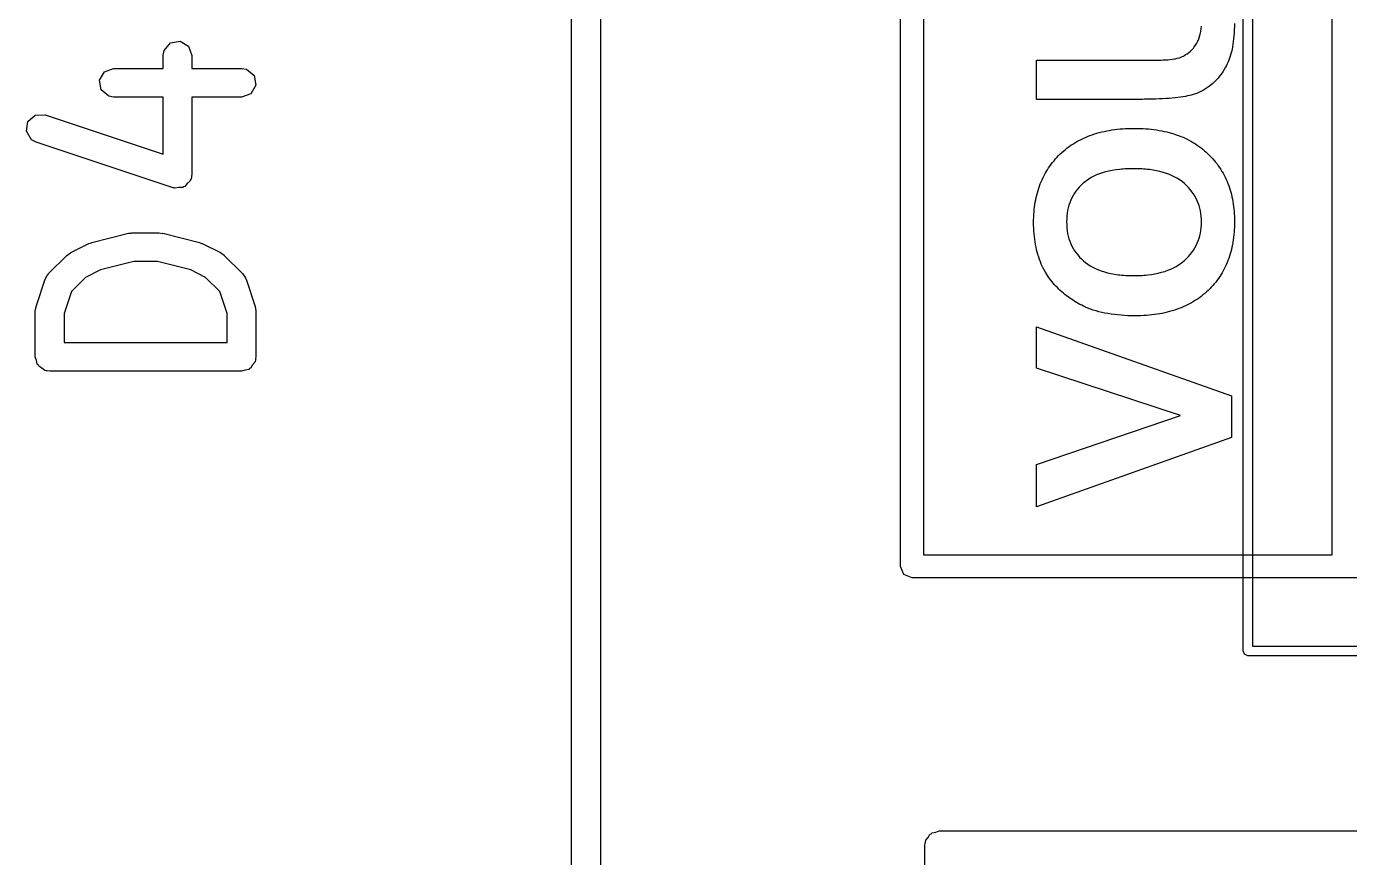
# Model space of a CAD drawing. Extents: x 107 to 207, y -142 to -86.
# Drawn here: x 191.11 to 198, y -111.51 to -107.18 of the extents above; entities that cross this region are included whole.
import ezdxf

# ---------------------------------------------------------------- set-up
doc = ezdxf.new("R2010")
doc.units = 0
doc.layers.add('BLACK', color=7, linetype='CONTINUOUS')

msp = doc.modelspace()

# ---------------------------------------------------------------- linework, layer by layer
at = {"layer": 'BLACK', "linetype": 'CONTINUOUS'}
for p, q in [((193.95, -134.679373), (193.95, -86.11)), ((197.45, -110.43), (197.45, -94.18)), ((197.5, -94.205), (197.5, -110.405)), ((195.665, -109.99), (195.665, -94.6392)), ((194.1, -95.785), (194.1, -132.185)), ((195.785, -104.42), (195.785, -109.93)), ((197.915, -109.93), (197.915, -104.42)), ((197.4055, -107.160208), (197.405108, -107.177408)), ((197.218896, -107.240888), (197.223, -107.228817)), ((197.223, -107.228817), (197.226438, -107.216119)), ((197.226438, -107.216119), (197.229211, -107.202794)), ((197.229211, -107.202794), (197.231318, -107.188842)), ((197.231318, -107.188842), (197.23276, -107.174263)), ((197.402363, -107.225757), (197.400926, -107.240789)), ((197.40354, -107.210183), (197.402363, -107.225757)), ((197.404455, -107.194066), (197.40354, -107.210183)), ((197.405108, -107.177408), (197.404455, -107.194066)), ((191.821485, -107.326666), (191.826008, -107.301014)), ((191.826008, -107.301014), (191.858985, -107.261714)), ((191.858985, -107.261714), (191.909509, -107.252805)), ((191.909509, -107.252805), (191.953938, -107.278457)), ((191.953938, -107.278457), (191.971485, -107.326666)), ((197.166884, -107.312386), (197.175356, -107.305193)), ((197.175356, -107.305193), (197.183394, -107.297365)), ((197.183394, -107.297365), (197.190998, -107.288901)), ((197.190998, -107.288901), (197.195826, -107.282906)), ((197.195826, -107.282906), (197.202592, -107.273342)), ((197.202592, -107.273342), (197.208692, -107.263151)), ((197.208692, -107.263151), (197.214127, -107.252333)), ((197.214127, -107.252333), (197.218896, -107.240888)), ((197.39256, -107.2955), (197.389815, -107.307822)), ((197.395044, -107.282635), (197.39256, -107.2955)), ((197.397266, -107.269228), (197.395044, -107.282635)), ((197.399226, -107.25528), (197.397266, -107.269228)), ((197.400926, -107.240789), (197.399226, -107.25528)), ((191.821485, -107.394523), (191.821485, -107.326666)), ((191.971485, -107.326666), (191.971485, -107.394523)), ((196.373949, -107.555969), (196.373949, -107.352515)), ((196.373949, -107.352515), (196.92545, -107.352515)), ((196.92545, -107.352515), (196.941484, -107.352486)), ((196.941484, -107.352486), (196.956797, -107.352397)), ((196.956797, -107.352397), (196.971388, -107.352249)), ((196.971388, -107.352249), (196.985259, -107.352042)), ((196.985259, -107.352042), (196.998408, -107.351776)), ((196.998408, -107.351776), (197.010835, -107.35145)), ((197.010835, -107.35145), (197.022542, -107.351066)), ((197.022542, -107.351066), (197.033527, -107.350622)), ((197.033527, -107.350622), (197.043791, -107.350119)), ((197.043791, -107.350119), (197.057834, -107.349254)), ((197.057834, -107.349254), (197.070255, -107.348256)), ((197.070255, -107.348256), (197.081053, -107.347125)), ((197.081053, -107.347125), (197.092925, -107.345409)), ((197.092925, -107.345409), (197.095443, -107.344944)), ((197.095443, -107.344944), (197.106949, -107.342199)), ((197.106949, -107.342199), (197.118023, -107.338818)), ((197.118023, -107.338818), (197.128662, -107.334803)), ((197.128662, -107.334803), (197.138868, -107.330152)), ((197.138868, -107.330152), (197.148641, -107.324865)), ((197.148641, -107.324865), (197.157979, -107.318943)), ((197.157979, -107.318943), (197.166884, -107.312386)), ((197.367879, -107.370497), (197.363434, -107.379443)), ((197.37217, -107.361308), (197.367879, -107.370497)), ((197.376222, -107.351695), (197.37217, -107.361308)), ((197.380012, -107.341539), (197.376222, -107.351695)), ((197.383541, -107.330842), (197.380012, -107.341539)), ((197.386809, -107.319603), (197.383541, -107.330842)), ((197.389815, -107.307822), (197.386809, -107.319603)), ((191.489291, -107.456499), (191.514943, -107.41207)), ((191.514943, -107.41207), (191.563152, -107.394523)), ((191.563152, -107.394523), (191.821485, -107.394523)), ((191.971485, -107.394523), (192.229819, -107.394523)), ((192.229819, -107.394523), (192.255471, -107.399046)), ((192.255471, -107.399046), (192.294771, -107.432023)), ((192.294771, -107.432023), (192.30368, -107.482547)), ((197.327991, -107.435222), (197.319411, -107.445617)), ((197.336224, -107.424277), (197.327991, -107.435222)), ((197.344109, -107.412782), (197.336224, -107.424277)), ((197.351646, -107.400738), (197.344109, -107.412782)), ((197.358835, -107.388144), (197.351646, -107.400738)), ((197.363434, -107.379443), (197.358835, -107.388144)), ((191.4982, -107.507023), (191.489291, -107.456499)), ((191.5375, -107.54), (191.4982, -107.507023)), ((192.30368, -107.482547), (192.278028, -107.526976)), ((197.243954, -107.5073), (197.233473, -107.513068)), ((197.254344, -107.501013), (197.243954, -107.5073)), ((197.264645, -107.494206), (197.254344, -107.501013)), ((197.274855, -107.486879), (197.264645, -107.494206)), ((197.284975, -107.479033), (197.274855, -107.486879)), ((197.291584, -107.473507), (197.284975, -107.479033)), ((197.301207, -107.46476), (197.291584, -107.473507)), ((197.310483, -107.455463), (197.301207, -107.46476)), ((197.319411, -107.445617), (197.310483, -107.455463)), ((191.563152, -107.544523), (191.5375, -107.54)), ((191.821485, -107.544523), (191.563152, -107.544523)), ((191.821485, -107.841656), (191.821485, -107.544523)), ((192.229819, -107.544523), (191.971485, -107.544523)), ((191.971485, -107.544523), (191.971485, -107.945713)), ((192.278028, -107.526976), (192.229819, -107.544523)), ((196.914947, -107.555969), (196.373949, -107.555969)), ((196.925506, -107.55595), (196.914947, -107.555969)), ((196.935902, -107.555891), (196.925506, -107.55595)), ((196.946137, -107.555793), (196.935902, -107.555891)), ((196.956209, -107.555656), (196.946137, -107.555793)), ((196.975867, -107.555265), (196.956209, -107.555656)), ((196.994876, -107.554718), (196.975867, -107.555265)), ((197.013236, -107.554014), (196.994876, -107.554718)), ((197.030947, -107.553153), (197.013236, -107.554014)), ((197.04801, -107.552136), (197.030947, -107.553153)), ((197.064424, -107.550962), (197.04801, -107.552136)), ((197.080189, -107.549632), (197.064424, -107.550962)), ((197.095305, -107.548146), (197.080189, -107.549632)), ((197.109773, -107.546503), (197.095305, -107.548146)), ((197.123592, -107.544704), (197.109773, -107.546503)), ((197.136762, -107.542748), (197.123592, -107.544704)), ((197.149283, -107.540636), (197.136762, -107.542748)), ((197.161155, -107.538367), (197.149283, -107.540636)), ((197.172379, -107.535941), (197.161155, -107.538367)), ((197.179717, -107.534116), (197.172379, -107.535941)), ((197.190648, -107.530946), (197.179717, -107.534116)), ((197.20149, -107.527256), (197.190648, -107.530946)), ((197.212241, -107.523046), (197.20149, -107.527256)), ((197.222902, -107.518317), (197.212241, -107.523046)), ((197.233473, -107.513068), (197.222902, -107.518317)), ((191.116248, -107.671905), (191.154633, -107.637868)), ((191.154633, -107.637868), (191.205917, -107.636467)), ((191.205917, -107.636467), (191.821485, -107.841656)), ((191.108723, -107.722654), (191.116248, -107.671905)), ((196.739418, -107.720203), (196.752865, -107.717724)), ((196.752865, -107.717724), (196.766524, -107.715506)), ((196.766524, -107.715506), (196.780395, -107.713549)), ((196.780395, -107.713549), (196.794479, -107.711853)), ((196.794479, -107.711853), (196.808775, -107.710417)), ((196.808775, -107.710417), (196.823284, -107.709243)), ((196.823284, -107.709243), (196.838004, -107.70833)), ((196.838004, -107.70833), (196.852937, -107.707678)), ((196.852937, -107.707678), (196.868082, -107.707286)), ((196.868082, -107.707286), (196.88344, -107.707156)), ((196.88344, -107.707156), (196.898662, -107.707285)), ((196.898662, -107.707285), (196.913675, -107.707674)), ((196.913675, -107.707674), (196.92848, -107.708321)), ((196.92848, -107.708321), (196.943077, -107.709228)), ((196.943077, -107.709228), (196.957465, -107.710394)), ((196.957465, -107.710394), (196.971645, -107.711818)), ((196.971645, -107.711818), (196.985616, -107.713502)), ((196.985616, -107.713502), (196.999379, -107.715445)), ((196.999379, -107.715445), (197.012933, -107.717646)), ((197.012933, -107.717646), (197.026279, -107.720107)), ((191.135578, -107.766366), (191.108723, -107.722654)), ((191.158483, -107.778769), (191.135578, -107.766366)), ((191.872767, -108.016864), (191.158483, -107.778769)), ((196.553137, -107.795353), (196.563187, -107.788699)), ((196.563187, -107.788699), (196.57345, -107.782306)), ((196.57345, -107.782306), (196.583925, -107.776174)), ((196.583925, -107.776174), (196.594612, -107.770303)), ((196.594612, -107.770303), (196.605512, -107.764693)), ((196.605512, -107.764693), (196.616624, -107.759344)), ((196.616624, -107.759344), (196.627948, -107.754255)), ((196.627948, -107.754255), (196.639484, -107.749428)), ((196.639484, -107.749428), (196.651233, -107.744861)), ((196.651233, -107.744861), (196.663194, -107.740556)), ((196.663194, -107.740556), (196.675367, -107.736511)), ((196.675367, -107.736511), (196.687753, -107.732728)), ((196.687753, -107.732728), (196.70035, -107.729205)), ((196.70035, -107.729205), (196.713161, -107.725943)), ((196.713161, -107.725943), (196.726183, -107.722943)), ((196.726183, -107.722943), (196.739418, -107.720203)), ((197.026279, -107.720107), (197.039416, -107.722827)), ((197.039416, -107.722827), (197.052345, -107.725806)), ((197.052345, -107.725806), (197.065066, -107.729044)), ((197.065066, -107.729044), (197.077578, -107.732541)), ((197.077578, -107.732541), (197.089881, -107.736297)), ((197.089881, -107.736297), (197.101976, -107.740312)), ((197.101976, -107.740312), (197.113863, -107.744586)), ((197.113863, -107.744586), (197.125541, -107.749119)), ((197.125541, -107.749119), (197.13701, -107.753911)), ((197.13701, -107.753911), (197.148272, -107.758962)), ((197.148272, -107.758962), (197.159324, -107.764272)), ((197.159324, -107.764272), (197.170169, -107.769841)), ((197.170169, -107.769841), (197.180804, -107.775669)), ((197.180804, -107.775669), (197.191232, -107.781757)), ((197.191232, -107.781757), (197.20145, -107.788103)), ((197.20145, -107.788103), (197.211461, -107.794708)), ((196.480463, -107.857805), (196.488742, -107.849194)), ((196.488742, -107.849194), (196.497292, -107.840757)), ((196.497292, -107.840757), (196.506069, -107.832537)), ((196.506069, -107.832537), (196.515058, -107.824578)), ((196.515058, -107.824578), (196.524259, -107.816881)), ((196.524259, -107.816881), (196.533673, -107.809444)), ((196.533673, -107.809444), (196.543299, -107.802268)), ((196.543299, -107.802268), (196.553137, -107.795353)), ((197.211461, -107.794708), (197.221263, -107.801573)), ((197.221263, -107.801573), (197.230856, -107.808696)), ((197.230856, -107.808696), (197.240241, -107.816078)), ((197.240241, -107.816078), (197.249418, -107.82372)), ((197.249418, -107.82372), (197.258386, -107.83162)), ((197.258386, -107.83162), (197.267145, -107.83978)), ((197.267145, -107.83978), (197.275665, -107.848156)), ((197.275665, -107.848156), (197.283915, -107.856706)), ((197.283915, -107.856706), (197.291894, -107.86543)), ((196.424005, -107.932963), (196.430112, -107.922959)), ((196.430112, -107.922959), (196.436491, -107.913129)), ((196.436491, -107.913129), (196.443141, -107.903473)), ((196.443141, -107.903473), (196.450062, -107.893991)), ((196.450062, -107.893991), (196.457255, -107.884683)), ((196.457255, -107.884683), (196.46472, -107.87555)), ((196.46472, -107.87555), (196.472456, -107.86659)), ((196.472456, -107.86659), (196.480463, -107.857805)), ((196.768386, -107.926425), (196.750625, -107.929985)), ((196.786845, -107.923457), (196.768386, -107.926425)), ((196.806003, -107.921084), (196.786845, -107.923457)), ((196.815844, -107.920119), (196.806003, -107.921084)), ((196.825859, -107.919303), (196.815844, -107.920119)), ((196.836049, -107.918636), (196.825859, -107.919303)), ((196.846414, -107.918116), (196.836049, -107.918636)), ((196.856953, -107.917746), (196.846414, -107.918116)), ((196.867667, -107.917523), (196.856953, -107.917746)), ((196.878555, -107.917449), (196.867667, -107.917523)), ((196.889566, -107.917525), (196.878555, -107.917449)), ((196.900404, -107.917753), (196.889566, -107.917525)), ((196.911069, -107.918134), (196.900404, -107.917753)), ((196.921561, -107.918666), (196.911069, -107.918134)), ((196.931879, -107.919351), (196.921561, -107.918666)), ((196.942025, -107.920188), (196.931879, -107.919351)), ((196.951997, -107.921177), (196.942025, -107.920188)), ((196.961796, -107.922318), (196.951997, -107.921177)), ((196.980875, -107.925058), (196.961796, -107.922318)), ((196.999261, -107.928405), (196.980875, -107.925058)), ((197.291894, -107.86543), (197.299603, -107.874329)), ((197.299603, -107.874329), (197.307041, -107.883401)), ((197.307041, -107.883401), (197.314209, -107.892648)), ((197.314209, -107.892648), (197.321106, -107.902068)), ((197.321106, -107.902068), (197.327733, -107.911663)), ((197.327733, -107.911663), (197.334089, -107.921432)), ((197.334089, -107.921432), (197.340175, -107.931375)), ((191.947134, -107.994994), (191.933985, -108.010665)), ((191.962437, -107.981425), (191.947134, -107.994994)), ((191.963277, -107.975755), (191.962437, -107.981425)), ((191.966962, -107.971365), (191.963277, -107.975755)), ((191.971485, -107.945713), (191.966962, -107.971365)), ((196.393061, -107.996645), (196.39754, -107.985596)), ((196.39754, -107.985596), (196.40229, -107.974721)), ((196.40229, -107.974721), (196.407312, -107.96402)), ((196.407312, -107.96402), (196.412605, -107.953494)), ((196.412605, -107.953494), (196.418169, -107.943141)), ((196.418169, -107.943141), (196.424005, -107.932963)), ((196.616727, -107.993408), (196.606257, -108.003097)), ((196.622203, -107.988735), (196.616727, -107.993408)), ((196.633678, -107.979834), (196.622203, -107.988735)), ((196.645852, -107.971525), (196.633678, -107.979834)), ((196.658724, -107.963811), (196.645852, -107.971525)), ((196.672295, -107.95669), (196.658724, -107.963811)), ((196.686564, -107.950162), (196.672295, -107.95669)), ((196.701532, -107.944228), (196.686564, -107.950162)), ((196.717198, -107.938887), (196.701532, -107.944228)), ((196.733562, -107.934139), (196.717198, -107.938887)), ((196.750625, -107.929985), (196.733562, -107.934139)), ((197.016954, -107.932362), (196.999261, -107.928405)), ((197.033954, -107.936927), (197.016954, -107.932362)), ((197.050262, -107.942101), (197.033954, -107.936927)), ((197.065878, -107.947884), (197.050262, -107.942101)), ((197.0808, -107.954275), (197.065878, -107.947884)), ((197.09503, -107.961275), (197.0808, -107.954275)), ((197.108568, -107.968884), (197.09503, -107.961275)), ((197.121413, -107.977101), (197.108568, -107.968884)), ((197.133565, -107.985927), (197.121413, -107.977101)), ((197.145024, -107.995362), (197.133565, -107.985927)), ((197.15576, -108.005272), (197.145024, -107.995362)), ((197.340175, -107.931375), (197.34599, -107.941493)), ((197.34599, -107.941493), (197.351535, -107.951784)), ((197.351535, -107.951784), (197.356809, -107.962249)), ((197.356809, -107.962249), (197.361813, -107.972889)), ((197.361813, -107.972889), (197.366547, -107.983703)), ((197.366547, -107.983703), (197.37101, -107.994691)), ((197.37101, -107.994691), (197.375202, -108.005853)), ((191.878496, -108.016707), (191.872767, -108.016864)), ((191.883461, -108.019574), (191.878496, -108.016707)), ((191.903607, -108.016021), (191.883461, -108.019574)), ((191.924051, -108.015463), (191.903607, -108.016021)), ((191.928339, -108.01166), (191.924051, -108.015463)), ((191.933985, -108.010665), (191.928339, -108.01166)), ((196.371889, -108.066594), (196.374739, -108.054501)), ((196.374739, -108.054501), (196.377861, -108.042581)), ((196.377861, -108.042581), (196.381254, -108.030836)), ((196.381254, -108.030836), (196.384918, -108.019265)), ((196.384918, -108.019265), (196.388854, -108.007868)), ((196.388854, -108.007868), (196.393061, -107.996645)), ((196.564039, -108.05735), (196.557622, -108.069363)), ((196.571131, -108.045725), (196.564039, -108.05735)), ((196.5789, -108.034487), (196.571131, -108.045725)), ((196.587343, -108.023636), (196.5789, -108.034487)), ((196.596462, -108.013173), (196.587343, -108.023636)), ((196.606257, -108.003097), (196.596462, -108.013173)), ((197.165804, -108.015524), (197.15576, -108.005272)), ((197.175155, -108.026117), (197.165804, -108.015524)), ((197.183813, -108.037051), (197.175155, -108.026117)), ((197.191778, -108.048328), (197.183813, -108.037051)), ((197.199051, -108.059945), (197.191778, -108.048328)), ((197.205631, -108.071905), (197.199051, -108.059945)), ((197.375202, -108.005853), (197.379124, -108.017189)), ((197.379124, -108.017189), (197.382775, -108.028699)), ((197.382775, -108.028699), (197.386156, -108.040383)), ((197.386156, -108.040383), (197.389267, -108.052242)), ((197.389267, -108.052242), (197.392107, -108.064274)), ((197.392107, -108.064274), (197.394677, -108.076481)), ((196.360489, -108.142812), (196.361711, -108.129674)), ((196.361711, -108.129674), (196.363204, -108.11671)), ((196.363204, -108.11671), (196.364968, -108.10392)), ((196.364968, -108.10392), (196.367004, -108.091304)), ((196.367004, -108.091304), (196.369311, -108.078862)), ((196.369311, -108.078862), (196.371889, -108.066594)), ((196.538708, -108.121288), (196.535669, -108.135237)), ((196.542423, -108.107725), (196.538708, -108.121288)), ((196.546814, -108.094551), (196.542423, -108.107725)), ((196.55188, -108.081763), (196.546814, -108.094551)), ((196.557622, -108.069363), (196.55188, -108.081763)), ((197.211519, -108.084206), (197.205631, -108.071905)), ((197.216714, -108.096848), (197.211519, -108.084206)), ((197.221216, -108.109832), (197.216714, -108.096848)), ((197.225026, -108.123158), (197.221216, -108.109832)), ((197.228143, -108.136825), (197.225026, -108.123158)), ((197.394677, -108.076481), (197.396976, -108.088861)), ((197.396976, -108.088861), (197.399004, -108.101416)), ((197.399004, -108.101416), (197.400762, -108.114145)), ((197.400762, -108.114145), (197.40225, -108.127049)), ((197.40225, -108.127049), (197.403467, -108.140126)), ((196.358318, -108.197107), (196.358339, -108.194909)), ((196.358474, -108.212352), (196.358318, -108.197107)), ((196.358339, -108.194909), (196.358453, -108.183272)), ((196.358453, -108.183272), (196.358861, -108.169611)), ((196.358861, -108.169611), (196.359539, -108.156125)), ((196.359539, -108.156125), (196.360489, -108.142812)), ((196.530602, -108.17941), (196.530265, -108.194909)), ((196.530265, -108.194909), (196.530606, -108.210441)), ((196.531616, -108.164298), (196.530602, -108.17941)), ((196.533304, -108.149574), (196.531616, -108.164298)), ((196.535669, -108.135237), (196.533304, -108.149574)), ((197.230567, -108.150833), (197.228143, -108.136825)), ((197.232299, -108.165184), (197.230567, -108.150833)), ((197.233338, -108.179875), (197.232299, -108.165184)), ((197.233335, -108.209947), (197.233684, -108.194909)), ((197.233684, -108.194909), (197.233338, -108.179875)), ((197.403467, -108.140126), (197.404414, -108.153377)), ((197.404414, -108.153377), (197.40509, -108.166803)), ((197.40509, -108.166803), (197.405496, -108.180402)), ((197.405496, -108.180402), (197.405631, -108.194176)), ((197.405631, -108.194176), (197.405497, -108.20813)), ((191.449724, -108.301524), (191.6402, -108.253905)), ((191.6402, -108.253905), (191.655132, -108.252851)), ((191.655132, -108.252851), (191.65839, -108.251666)), ((191.65839, -108.251666), (191.801247, -108.251666)), ((191.801247, -108.251666), (191.815988, -108.254265)), ((191.815988, -108.254265), (191.819437, -108.253905)), ((191.819437, -108.253905), (192.009913, -108.301524)), ((196.358944, -108.227374), (196.358474, -108.212352)), ((196.359726, -108.242173), (196.358944, -108.227374)), ((196.360821, -108.256748), (196.359726, -108.242173)), ((196.362229, -108.2711), (196.360821, -108.256748)), ((196.363951, -108.285229), (196.362229, -108.2711)), ((196.530606, -108.210441), (196.531631, -108.225592)), ((196.531631, -108.225592), (196.533339, -108.240361)), ((196.533339, -108.240361), (196.53573, -108.254748)), ((196.53573, -108.254748), (196.538804, -108.268754)), ((196.538804, -108.268754), (196.542561, -108.282378)), ((197.221113, -108.280157), (197.224954, -108.266779)), ((197.224954, -108.266779), (197.228097, -108.253069)), ((197.228097, -108.253069), (197.230541, -108.239027)), ((197.230541, -108.239027), (197.232287, -108.224653)), ((197.232287, -108.224653), (197.233335, -108.209947)), ((197.402268, -108.262148), (197.400788, -108.275203)), ((197.403479, -108.248913), (197.402268, -108.262148)), ((197.40442, -108.235499), (197.403479, -108.248913)), ((197.405093, -108.221904), (197.40442, -108.235499)), ((197.405497, -108.20813), (197.405093, -108.221904)), ((191.339135, -108.354822), (191.434373, -108.307203)), ((191.434373, -108.307203), (191.446779, -108.303512)), ((191.446779, -108.303512), (191.449724, -108.301524)), ((192.009913, -108.301524), (192.021735, -108.306796)), ((192.021735, -108.306796), (192.025264, -108.307203)), ((192.025264, -108.307203), (192.120502, -108.354822)), ((196.365985, -108.299135), (196.363951, -108.285229)), ((196.368332, -108.312817), (196.365985, -108.299135)), ((196.370992, -108.326276), (196.368332, -108.312817)), ((196.373965, -108.339512), (196.370992, -108.326276)), ((196.37725, -108.352525), (196.373965, -108.339512)), ((196.542561, -108.282378), (196.547001, -108.295621)), ((196.547001, -108.295621), (196.552124, -108.308482)), ((196.552124, -108.308482), (196.557931, -108.320961)), ((196.557931, -108.320961), (196.564421, -108.333059)), ((196.564421, -108.333059), (196.571593, -108.344775)), ((197.191432, -108.342067), (197.198765, -108.330349)), ((197.198765, -108.330349), (197.2054, -108.318299)), ((197.2054, -108.318299), (197.211336, -108.305917)), ((197.211336, -108.305917), (197.216574, -108.293203)), ((197.216574, -108.293203), (197.221113, -108.280157)), ((197.389354, -108.337779), (197.38626, -108.349755)), ((197.392179, -108.325623), (197.389354, -108.337779)), ((197.394735, -108.313288), (197.392179, -108.325623)), ((197.397021, -108.300773), (197.394735, -108.313288)), ((197.399039, -108.288078), (197.397021, -108.300773)), ((197.400788, -108.275203), (197.399039, -108.288078)), ((191.224405, -108.464109), (191.319643, -108.368871)), ((191.319643, -108.368871), (191.338011, -108.356008)), ((191.338011, -108.356008), (191.339135, -108.354822)), ((191.667624, -108.401666), (191.49409, -108.445049)), ((191.792013, -108.401666), (191.667624, -108.401666)), ((191.965547, -108.445049), (191.792013, -108.401666)), ((192.120502, -108.354822), (192.138512, -108.36818)), ((192.138512, -108.36818), (192.139994, -108.368871)), ((192.139994, -108.368871), (192.235233, -108.464109)), ((196.380849, -108.365314), (196.37725, -108.352525)), ((196.384761, -108.37788), (196.380849, -108.365314)), ((196.388985, -108.390223), (196.384761, -108.37788)), ((196.393523, -108.402342), (196.388985, -108.390223)), ((196.398374, -108.414239), (196.393523, -108.402342)), ((196.571593, -108.344775), (196.579449, -108.356109)), ((196.579449, -108.356109), (196.587988, -108.367062)), ((196.587988, -108.367062), (196.59721, -108.377633)), ((196.59721, -108.377633), (196.607115, -108.387822)), ((196.607115, -108.387822), (196.617704, -108.39763)), ((196.617704, -108.39763), (196.62898, -108.406947)), ((196.62898, -108.406947), (196.640949, -108.415662)), ((197.126748, -108.409775), (197.138607, -108.40053)), ((197.138607, -108.40053), (197.144291, -108.395676)), ((197.144291, -108.395676), (197.155116, -108.385618)), ((197.155116, -108.385618), (197.165243, -108.375229)), ((197.165243, -108.375229), (197.174671, -108.364507)), ((197.174671, -108.364507), (197.183401, -108.353453)), ((197.183401, -108.353453), (197.191432, -108.342067)), ((197.366753, -108.406936), (197.362045, -108.417833)), ((197.371193, -108.395859), (197.366753, -108.406936)), ((197.375363, -108.384603), (197.371193, -108.395859)), ((197.379264, -108.373167), (197.375363, -108.384603)), ((197.382896, -108.361551), (197.379264, -108.373167)), ((197.38626, -108.349755), (197.382896, -108.361551)), ((191.206287, -108.493425), (191.218689, -108.47052)), ((191.218689, -108.47052), (191.22251, -108.468172)), ((191.22251, -108.468172), (191.224405, -108.464109)), ((191.49409, -108.445049), (191.417103, -108.483543)), ((192.042534, -108.483543), (191.965547, -108.445049)), ((192.235233, -108.464109), (192.250174, -108.485446)), ((196.400267, -108.41864), (196.398374, -108.414239)), ((196.406319, -108.431714), (196.400267, -108.41864)), ((196.412929, -108.444594), (196.406319, -108.431714)), ((196.420098, -108.457282), (196.412929, -108.444594)), ((196.425187, -108.465633), (196.420098, -108.457282)), ((196.430524, -108.473898), (196.425187, -108.465633)), ((196.436109, -108.482077), (196.430524, -108.473898)), ((196.640949, -108.415662), (196.65361, -108.423777)), ((196.65361, -108.423777), (196.666964, -108.43129)), ((196.666964, -108.43129), (196.681011, -108.438202)), ((196.681011, -108.438202), (196.695751, -108.444513)), ((196.695751, -108.444513), (196.711183, -108.450224)), ((196.711183, -108.450224), (196.727308, -108.455333)), ((196.727308, -108.455333), (196.744125, -108.459841)), ((196.744125, -108.459841), (196.761635, -108.463748)), ((196.761635, -108.463748), (196.779838, -108.467053)), ((196.779838, -108.467053), (196.798733, -108.469758)), ((196.798733, -108.469758), (196.808441, -108.470885)), ((196.808441, -108.470885), (196.818321, -108.471862)), ((196.818321, -108.471862), (196.828375, -108.472688)), ((196.828375, -108.472688), (196.838602, -108.473365)), ((196.838602, -108.473365), (196.849002, -108.473891)), ((196.849002, -108.473891), (196.859576, -108.474266)), ((196.859576, -108.474266), (196.870322, -108.474492)), ((196.870322, -108.474492), (196.881242, -108.474567)), ((196.881242, -108.474567), (196.891998, -108.47449)), ((196.891998, -108.47449), (196.902591, -108.474259)), ((196.902591, -108.474259), (196.91302, -108.473873)), ((196.91302, -108.473873), (196.923286, -108.473334)), ((196.923286, -108.473334), (196.933388, -108.472641)), ((196.933388, -108.472641), (196.943326, -108.471793)), ((196.943326, -108.471793), (196.953101, -108.470792)), ((196.953101, -108.470792), (196.972159, -108.468326)), ((196.972159, -108.468326), (196.990563, -108.465245)), ((196.990563, -108.465245), (197.008313, -108.461547)), ((197.008313, -108.461547), (197.025408, -108.457232)), ((197.025408, -108.457232), (197.041849, -108.452302)), ((197.041849, -108.452302), (197.057635, -108.446755)), ((197.057635, -108.446755), (197.072766, -108.440591)), ((197.072766, -108.440591), (197.087244, -108.433812)), ((197.087244, -108.433812), (197.101066, -108.426416)), ((197.101066, -108.426416), (197.114234, -108.418404)), ((197.114234, -108.418404), (197.126748, -108.409775)), ((197.334468, -108.469619), (197.328145, -108.479436)), ((197.340521, -108.459621), (197.334468, -108.469619)), ((197.346306, -108.449444), (197.340521, -108.459621)), ((197.351821, -108.439087), (197.346306, -108.449444)), ((197.357068, -108.42855), (197.351821, -108.439087)), ((197.362045, -108.417833), (197.357068, -108.42855)), ((191.158668, -108.636282), (191.206287, -108.493425)), ((191.417103, -108.483543), (191.34299, -108.557655)), ((192.116648, -108.557656), (192.042534, -108.483543)), ((192.250174, -108.485446), (192.250564, -108.489914)), ((192.250564, -108.489914), (192.253351, -108.493425)), ((192.253351, -108.493425), (192.30097, -108.636281)), ((196.441942, -108.490171), (196.436109, -108.482077)), ((196.448024, -108.498178), (196.441942, -108.490171)), ((196.454353, -108.5061), (196.448024, -108.498178)), ((196.46093, -108.513936), (196.454353, -108.5061)), ((196.467756, -108.521686), (196.46093, -108.513936)), ((196.474829, -108.52935), (196.467756, -108.521686)), ((196.482151, -108.536928), (196.474829, -108.52935)), ((196.48972, -108.54442), (196.482151, -108.536928)), ((196.497446, -108.551742), (196.48972, -108.54442)), ((197.276353, -108.543124), (197.267878, -108.551503)), ((197.284559, -108.534566), (197.276353, -108.543124)), ((197.292496, -108.525827), (197.284559, -108.534566)), ((197.300164, -108.516909), (197.292496, -108.525827)), ((197.307563, -108.50781), (197.300164, -108.516909)), ((197.314693, -108.498532), (197.307563, -108.50781)), ((197.321553, -108.489074), (197.314693, -108.498532)), ((197.328145, -108.479436), (197.321553, -108.489074)), ((191.34299, -108.557655), (191.304819, -108.672169)), ((192.154819, -108.672169), (192.116648, -108.557656)), ((196.505298, -108.558869), (196.497446, -108.551742)), ((196.513276, -108.565801), (196.505298, -108.558869)), ((196.52138, -108.572539), (196.513276, -108.565801)), ((196.52961, -108.579082), (196.52138, -108.572539)), ((196.537966, -108.58543), (196.52961, -108.579082)), ((196.546448, -108.591584), (196.537966, -108.58543)), ((196.555055, -108.597543), (196.546448, -108.591584)), ((196.563789, -108.603308), (196.555055, -108.597543)), ((196.572648, -108.608877), (196.563789, -108.603308)), ((196.581634, -108.614253), (196.572648, -108.608877)), ((196.590745, -108.619433), (196.581634, -108.614253)), ((197.182044, -108.615613), (197.171493, -108.621442)), ((197.192392, -108.609526), (197.182044, -108.615613)), ((197.202537, -108.60318), (197.192392, -108.609526)), ((197.21248, -108.596575), (197.202537, -108.60318)), ((197.22222, -108.58971), (197.21248, -108.596575)), ((197.231757, -108.582587), (197.22222, -108.58971)), ((197.241091, -108.575205), (197.231757, -108.582587)), ((197.250223, -108.567563), (197.241091, -108.575205)), ((197.259152, -108.559663), (197.250223, -108.567563)), ((197.267878, -108.551503), (197.259152, -108.559663)), ((191.154819, -108.659999), (191.158712, -108.637916)), ((191.154819, -108.898094), (191.154819, -108.659999)), ((191.158712, -108.637916), (191.158668, -108.636282)), ((191.304819, -108.672169), (191.304819, -108.823094)), ((192.154819, -108.823094), (192.154819, -108.672169)), ((192.30097, -108.636281), (192.304259, -108.658461)), ((192.304259, -108.658461), (192.304819, -108.659999)), ((192.304819, -108.659999), (192.304819, -108.898094)), ((196.599983, -108.624419), (196.590745, -108.619433)), ((196.609346, -108.629211), (196.599983, -108.624419)), ((196.618835, -108.633807), (196.609346, -108.629211)), ((196.62845, -108.638209), (196.618835, -108.633807)), ((196.641772, -108.64377), (196.62845, -108.638209)), ((196.655481, -108.648971), (196.641772, -108.64377)), ((196.669578, -108.653814), (196.655481, -108.648971)), ((196.684061, -108.658298), (196.669578, -108.653814)), ((196.698932, -108.662424), (196.684061, -108.658298)), ((196.714191, -108.666191), (196.698932, -108.662424)), ((196.729837, -108.669598), (196.714191, -108.666191)), ((196.74587, -108.672648), (196.729837, -108.669598)), ((196.762291, -108.675338), (196.74587, -108.672648)), ((196.779099, -108.67767), (196.762291, -108.675338)), ((196.796294, -108.679643), (196.779099, -108.67767)), ((196.813876, -108.681257), (196.796294, -108.679643)), ((196.831846, -108.682513), (196.813876, -108.681257)), ((196.850204, -108.68341), (196.831846, -108.682513)), ((196.868948, -108.683948), (196.850204, -108.68341)), ((196.88808, -108.684127), (196.868948, -108.683948)), ((196.903092, -108.683998), (196.88808, -108.684127)), ((196.9179, -108.683609), (196.903092, -108.683998)), ((196.932506, -108.682961), (196.9179, -108.683609)), ((196.946909, -108.682055), (196.932506, -108.682961)), ((196.961109, -108.680889), (196.946909, -108.682055)), ((196.975106, -108.679465), (196.961109, -108.680889)), ((196.988901, -108.677781), (196.975106, -108.679465)), ((197.002493, -108.675838), (196.988901, -108.677781)), ((197.015882, -108.673636), (197.002493, -108.675838)), ((197.029069, -108.671176), (197.015882, -108.673636)), ((197.042052, -108.668456), (197.029069, -108.671176)), ((197.054833, -108.665477), (197.042052, -108.668456)), ((197.067412, -108.662239), (197.054833, -108.665477)), ((197.079787, -108.658742), (197.067412, -108.662239)), ((197.09196, -108.654986), (197.079787, -108.658742)), ((197.10393, -108.650971), (197.09196, -108.654986)), ((197.115697, -108.646697), (197.10393, -108.650971)), ((197.127262, -108.642164), (197.115697, -108.646697)), ((197.138624, -108.637372), (197.127262, -108.642164)), ((197.149783, -108.632321), (197.138624, -108.637372)), ((197.160739, -108.627011), (197.149783, -108.632321)), ((197.171493, -108.621442), (197.160739, -108.627011)), ((196.373949, -108.956946), (196.373949, -108.74128)), ((196.373949, -108.74128), (197.39, -109.101782)), ((191.304819, -108.823094), (192.154819, -108.823094)), ((191.161482, -108.916402), (191.154819, -108.898094)), ((191.164867, -108.935594), (191.161482, -108.916402)), ((191.170051, -108.939944), (191.164867, -108.935594)), ((191.172366, -108.946303), (191.170051, -108.939944)), ((191.189239, -108.956045), (191.172366, -108.946303)), ((191.204167, -108.968571), (191.189239, -108.956045)), ((192.271669, -108.957861), (192.267319, -108.963046)), ((192.278028, -108.955547), (192.271669, -108.957861)), ((192.28777, -108.938673), (192.278028, -108.955547)), ((192.300296, -108.923746), (192.28777, -108.938673)), ((192.302013, -108.914003), (192.300296, -108.923746)), ((192.30368, -108.911118), (192.302013, -108.914003)), ((192.304819, -108.898094), (192.303101, -108.907835)), ((192.303101, -108.907835), (192.30368, -108.911118)), ((197.124263, -109.203632), (196.373949, -108.956946)), ((191.213909, -108.970288), (191.204167, -108.968571)), ((191.216795, -108.971955), (191.213909, -108.970288)), ((191.220077, -108.971376), (191.216795, -108.971955)), ((191.229819, -108.973094), (191.220077, -108.971376)), ((192.229819, -108.973094), (191.229819, -108.973094)), ((192.248127, -108.96643), (192.229819, -108.973094)), ((192.267319, -108.963046), (192.248127, -108.96643)), ((197.39, -109.101782), (197.39, -109.318914)), ((196.373949, -109.458377), (197.124263, -109.203632)), ((197.39, -109.318914), (196.373949, -109.678928)), ((196.373949, -109.678928), (196.373949, -109.458377)), ((195.682574, -110.032426), (195.665, -109.99)), ((195.785, -109.93), (197.915, -109.93)), ((195.725, -110.05), (195.682574, -110.032426)), ((197.975, -110.05), (195.725, -110.05)), ((199.674, -110.05), (197.975, -110.05)), ((197.5, -110.405), (206.75, -110.405)), ((197.457322, -110.447678), (197.45, -110.43)), ((197.475, -110.455), (197.457322, -110.447678)), ((206.775, -110.455), (197.475, -110.455)), ((195.8289, -111.377648), (195.848091, -111.374263)), ((195.848091, -111.374263), (195.8664, -111.3676)), ((195.8664, -111.3676), (206.5764, -111.3676)), ((195.7914, -111.4426), (195.793117, -111.432858)), ((195.7914, -132.989), (195.7914, -111.4426)), ((195.792539, -111.429576), (195.794205, -111.42669)), ((195.793117, -111.432858), (195.792539, -111.429576)), ((195.794205, -111.42669), (195.795923, -111.416948)), ((195.795923, -111.416948), (195.808448, -111.40202)), ((195.808448, -111.40202), (195.818191, -111.385147)), ((195.818191, -111.385147), (195.824549, -111.382832)), ((195.824549, -111.382832), (195.8289, -111.377648))]:
    msp.add_line(p, q, dxfattribs=at)

doc.saveas('drawing.dxf')
